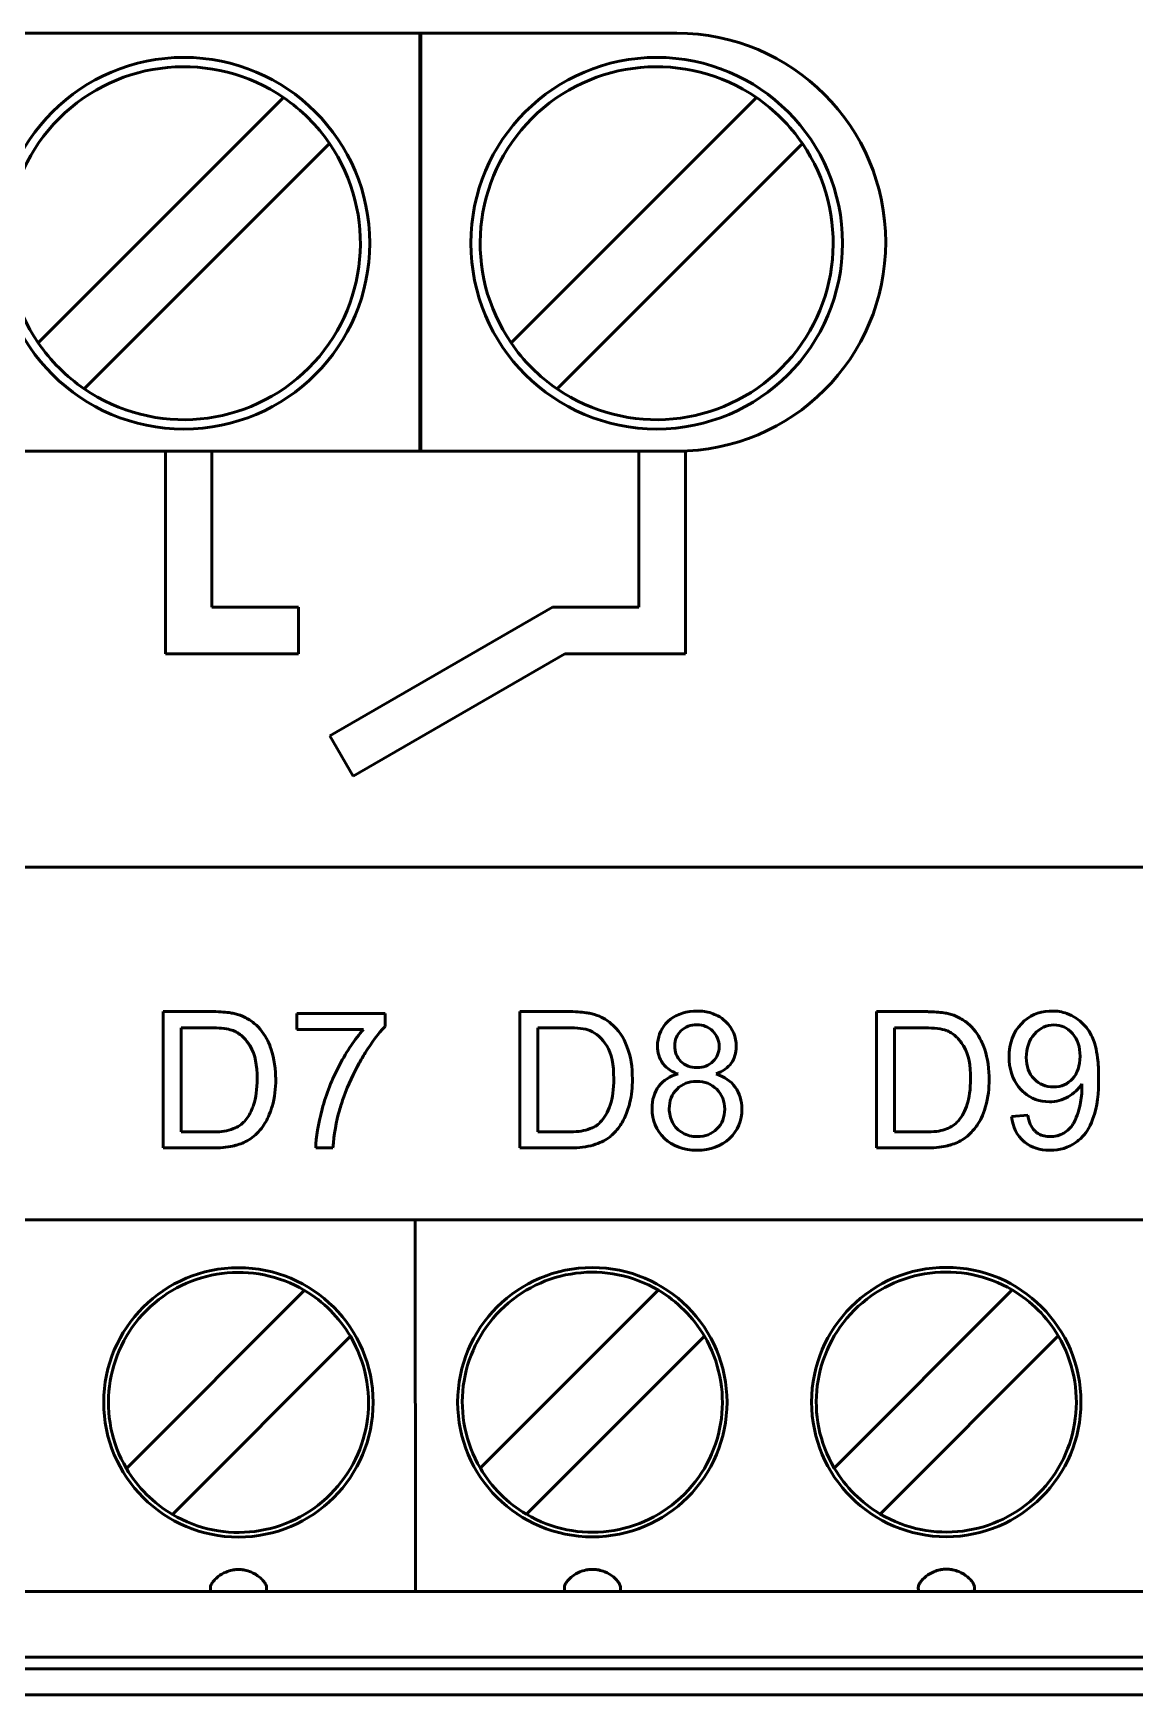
# Model space of a CAD drawing. Header units: millimetres. Extents: x 52 to 3850, y 79 to 1546.
# Drawn here: x 1272.2 to 1290.97, y 961.65 to 989.95 of the extents above; entities that cross this region are included whole.
import ezdxf

# ---------------------------------------------------------------- set-up
doc = ezdxf.new("R2010")
doc.units = ezdxf.units.MM
doc.header["$LTSCALE"] = 25
doc.layers.add('Visible', color=7, linetype='Continuous', lineweight=50)

msp = doc.modelspace()

# ---------------------------------------------------------------- linework, layer by layer
at = {"layer": 'Visible'}
for p, q in [((1283.165, 989.955), (1234.114, 989.955)), ((1278.79, 982.835), (1278.79, 989.955)), ((1278.805, 989.955), (1278.805, 982.835)), ((1272.29, 984.681), (1276.469, 988.859)), ((1280.343, 984.681), (1284.522, 988.859)), ((1277.252, 988.076), (1273.073, 983.897)), ((1285.305, 988.076), (1281.127, 983.897)), ((1267.284, 982.835), (1274.455, 982.835)), ((1275.246, 982.835), (1274.455, 982.835)), ((1274.455, 982.835), (1274.455, 979.384)), ((1275.246, 982.835), (1282.522, 982.835)), ((1275.246, 980.176), (1275.246, 982.835)), ((1282.522, 982.835), (1283.313, 982.835)), ((1282.522, 980.176), (1282.522, 982.835)), ((1283.313, 982.835), (1283.313, 979.384)), ((1276.721, 980.176), (1275.246, 980.176)), ((1276.721, 979.384), (1276.721, 980.176)), ((1277.257, 977.987), (1281.048, 980.176)), ((1281.048, 980.176), (1282.522, 980.176)), ((1274.455, 979.384), (1276.721, 979.384)), ((1281.26, 979.384), (1277.652, 977.302)), ((1283.313, 979.384), (1281.26, 979.384)), ((1277.652, 977.302), (1277.257, 977.987)), ((1327.389, 975.752), (1230.554, 975.752)), ((1274.416, 970.966), (1274.416, 973.289)), ((1276.694, 973.259), (1278.197, 973.259)), ((1276.694, 972.985), (1276.694, 973.259)), ((1278.197, 973.259), (1278.197, 973.037)), ((1280.492, 970.966), (1280.492, 973.289)), ((1286.568, 970.966), (1286.568, 973.289)), ((1274.722, 973.014), (1274.722, 971.239)), ((1277.829, 972.985), (1276.694, 972.985)), ((1280.798, 973.014), (1280.798, 971.239)), ((1286.874, 973.014), (1286.874, 971.239)), ((1288.87, 971.503), (1289.143, 971.525)), ((1277.31, 970.966), (1277.018, 970.966)), ((1306.136, 969.739), (1233.718, 969.739)), ((1278.712, 969.739), (1278.713, 969.033)), ((1278.712, 969.739), (1278.713, 969.033)), ((1278.713, 969.033), (1278.715, 964.202)), ((1278.715, 964.202), (1278.713, 969.033)), ((1273.792, 965.506), (1276.824, 968.541)), ((1279.82, 965.509), (1282.852, 968.544)), ((1285.849, 965.512), (1288.881, 968.547)), ((1277.607, 967.758), (1274.575, 964.723)), ((1283.636, 967.761), (1280.604, 964.726)), ((1289.664, 967.764), (1286.632, 964.729)), ((1278.715, 964.202), (1278.715, 963.45)), ((1278.715, 963.45), (1278.715, 963.41)), ((1233.718, 963.41), (1324.225, 963.41)), ((1275.259, 963.413), (1275.259, 963.413)), ((1276.143, 963.414), (1276.144, 963.414)), ((1281.287, 963.416), (1281.287, 963.416)), ((1282.172, 963.417), (1282.172, 963.417)), ((1287.316, 963.419), (1287.316, 963.419)), ((1288.2, 963.419), (1288.201, 963.42)), ((1327.389, 962.291), (1230.554, 962.291)), ((1230.554, 962.091), (1327.389, 962.091)), ((1223.114, 961.652), (1334.829, 961.652))]:
    msp.add_line(p, q, dxfattribs=at)
at = {"layer": 'Visible', "extrusion": (0, 0, -1)}
for centre, radius in [((-1274.771, 986.378), 3.165), ((-1282.824, 986.378), 3.165), ((-1275.7, 966.632), 2.294), ((-1281.728, 966.635), 2.294), ((-1287.757, 966.638), 2.294)]:
    msp.add_circle(centre, radius, dxfattribs=at)
for centre, radius, start, end in [((-1283.165, 986.395), 3.56, 90, 270), ((-1275.701, 963.471), 0.478, 352.6379, 0.4421), ((-1275.701, 963.471), 0.478, 179.5019, 187.3621), ((-1281.73, 963.474), 0.478, 352.2847, 0.4421), ((-1281.73, 963.474), 0.478, 179.5019, 187.7153), ((-1287.758, 963.477), 0.478, 351.9288, 0.4421), ((-1287.758, 963.477), 0.478, 179.5019, 188.0712)]:
    msp.add_arc(centre, radius, start, end, dxfattribs=at)
at = {"layer": 'Visible'}
for centre, radius, start, end in [((1274.771, 986.378), 3.006, 55.6151, 214.3849), ((1282.824, 986.378), 3.006, 55.6151, 214.3849), ((1274.771, 986.378), 3.006, 34.3849, 55.6151), ((1282.824, 986.378), 3.006, 34.3849, 55.6151), ((1274.771, 986.378), 3.006, 235.6151, 34.3849), ((1282.824, 986.378), 3.006, 235.6151, 34.3849), ((1274.771, 986.378), 3.006, 214.3849, 235.6151), ((1282.824, 986.378), 3.006, 214.3849, 235.6151), ((1275.7, 966.632), 2.215, 59.5055, 210.5505), ((1281.728, 966.635), 2.215, 59.5055, 210.5505), ((1287.757, 966.638), 2.215, 59.5055, 210.5505), ((1275.7, 966.632), 2.215, 30.5505, 59.5055), ((1281.728, 966.635), 2.215, 30.5505, 59.5055), ((1287.757, 966.638), 2.215, 30.5505, 59.5055), ((1275.7, 966.632), 2.215, 239.5055, 30.5505), ((1281.728, 966.635), 2.215, 239.5055, 30.5505), ((1287.757, 966.638), 2.215, 239.5055, 30.5505), ((1275.7, 966.632), 2.215, 210.5505, 239.5055), ((1281.728, 966.635), 2.215, 210.5505, 239.5055), ((1287.757, 966.638), 2.215, 210.5505, 239.5055)]:
    msp.add_arc(centre, radius, start, end, dxfattribs=at)
for points, knots in [([(1274.416, 973.289), (1274.674, 973.289), (1274.931, 973.289), (1275.215, 973.289), (1275.363, 973.289), (1275.454, 973.283), (1275.542, 973.271), (1275.571, 973.267), (1275.595, 973.263), (1275.629, 973.255), (1275.714, 973.236), (1275.758, 973.217), (1275.802, 973.196), (1275.864, 973.167), (1275.909, 973.139), (1275.969, 973.089), (1276.068, 973.005), (1276.145, 972.903), (1276.201, 972.789), (1276.217, 972.757), (1276.232, 972.721), (1276.243, 972.691), (1276.289, 972.569), (1276.33, 972.371), (1276.334, 972.183), (1276.334, 972.169), (1276.335, 972.154), (1276.335, 972.14), (1276.335, 971.972), (1276.322, 971.832), (1276.273, 971.671), (1276.27, 971.662), (1276.268, 971.656), (1276.266, 971.648), (1276.264, 971.642), (1276.262, 971.637), (1276.26, 971.631), (1276.253, 971.611), (1276.247, 971.593), (1276.241, 971.576), (1276.199, 971.467), (1276.169, 971.408), (1276.114, 971.332), (1276.051, 971.245), (1275.985, 971.177), (1275.903, 971.122), (1275.83, 971.073), (1275.761, 971.044), (1275.682, 971.02), (1275.664, 971.015), (1275.643, 971.009), (1275.626, 971.005), (1275.556, 970.988), (1275.42, 970.969), (1275.306, 970.966), (1275.288, 970.966), (1275.269, 970.966), (1275.253, 970.966), (1275.023, 970.966), (1274.692, 970.966), (1274.416, 970.966)], [0.304205, 0.304205, 0.304205, 0.304205, 0.4054477, 0.4054477, 0.4054477, 0.4458543, 0.4458543, 0.4458543, 0.4593547, 0.4593547, 0.4593547, 0.4817038, 0.4817038, 0.4817038, 0.5132296, 0.5132296, 0.5132296, 0.5647001, 0.5647001, 0.5647001, 0.5789572, 0.5789572, 0.5789572, 0.6453462, 0.6453462, 0.6453462, 0.6504395, 0.6504395, 0.6504395, 0.7097537, 0.7097537, 0.7097537, 0.7121172, 0.7121172, 0.7121172, 0.713692, 0.713692, 0.713692, 0.7194814, 0.7194814, 0.7194814, 0.7573301, 0.7573301, 0.7573301, 0.800673, 0.800673, 0.800673, 0.8348113, 0.8348113, 0.8348113, 0.8427049, 0.8427049, 0.8427049, 0.8850256, 0.8850256, 0.8850256, 0.8916779, 0.8916779, 0.8916779, 1, 1, 1, 1]), ([(1280.492, 973.289), (1280.75, 973.289), (1281.007, 973.289), (1281.291, 973.289), (1281.442, 973.289), (1281.534, 973.283), (1281.622, 973.27), (1281.65, 973.266), (1281.672, 973.263), (1281.704, 973.255), (1281.792, 973.235), (1281.837, 973.216), (1281.881, 973.194), (1281.941, 973.166), (1281.986, 973.139), (1282.044, 973.089), (1282.171, 972.981), (1282.259, 972.849), (1282.318, 972.696), (1282.383, 972.526), (1282.41, 972.344), (1282.41, 972.14), (1282.41, 971.997), (1282.398, 971.867), (1282.368, 971.742), (1282.362, 971.719), (1282.356, 971.696), (1282.348, 971.671), (1282.313, 971.554), (1282.285, 971.491), (1282.247, 971.423), (1282.231, 971.393), (1282.214, 971.365), (1282.191, 971.332), (1282.174, 971.309), (1282.159, 971.29), (1282.144, 971.273), (1282.098, 971.217), (1282.058, 971.18), (1282.012, 971.145), (1282.001, 971.137), (1281.989, 971.129), (1281.979, 971.122), (1281.915, 971.079), (1281.807, 971.031), (1281.702, 971.005), (1281.588, 970.977), (1281.434, 970.966), (1281.329, 970.966), (1281.136, 970.966), (1280.765, 970.966), (1280.492, 970.966)], [0.3042452, 0.3042452, 0.3042452, 0.3042452, 0.4053427, 0.4053427, 0.4053427, 0.4465033, 0.4465033, 0.4465033, 0.4592566, 0.4592566, 0.4592566, 0.4821661, 0.4821661, 0.4821661, 0.5131315, 0.5131315, 0.5131315, 0.5783438, 0.5783438, 0.5783438, 0.6504673, 0.6504673, 0.6504673, 0.7010597, 0.7010597, 0.7010597, 0.7107572, 0.7107572, 0.7107572, 0.7451852, 0.7451852, 0.7451852, 0.7605193, 0.7605193, 0.7605193, 0.7692752, 0.7692752, 0.7692752, 0.7962805, 0.7962805, 0.7962805, 0.802583, 0.802583, 0.802583, 0.8459869, 0.8459869, 0.8459869, 0.8928373, 0.8928373, 0.8928373, 1, 1, 1, 1]), ([(1283.188, 972.226), (1283.107, 972.255), (1283.041, 972.293), (1282.988, 972.34), (1282.964, 972.362), (1282.943, 972.386), (1282.924, 972.411), (1282.866, 972.494), (1282.838, 972.587), (1282.838, 972.7), (1282.838, 972.849), (1282.887, 972.977), (1282.976, 973.08), (1282.99, 973.096), (1283.006, 973.112), (1283.02, 973.126), (1283.112, 973.213), (1283.275, 973.288), (1283.452, 973.298), (1283.47, 973.299), (1283.487, 973.299), (1283.505, 973.299), (1283.596, 973.299), (1283.68, 973.287), (1283.756, 973.263), (1283.794, 973.25), (1283.829, 973.235), (1283.864, 973.217), (1283.91, 973.192), (1283.953, 973.161), (1283.994, 973.122), (1284.129, 972.992), (1284.179, 972.864), (1284.179, 972.692), (1284.179, 972.583), (1284.148, 972.485), (1284.095, 972.411), (1284.042, 972.337), (1283.951, 972.269), (1283.838, 972.226)], [0, 0, 0, 0, 0.0309133, 0.0309133, 0.0309133, 0.04504, 0.04504, 0.04504, 0.0885904, 0.0885904, 0.0885904, 0.1463745, 0.1463745, 0.1463745, 0.1553338, 0.1553338, 0.1553338, 0.2211139, 0.2211139, 0.2211139, 0.2276233, 0.2276233, 0.2276233, 0.2608275, 0.2608275, 0.2608275, 0.2772898, 0.2772898, 0.2772898, 0.2999174, 0.2999174, 0.2999174, 0.3673679, 0.3673679, 0.3673679, 0.409941, 0.409941, 0.409941, 0.454168, 0.454168, 0.454168, 0.454168]), ([(1286.568, 973.289), (1286.826, 973.289), (1287.083, 973.289), (1287.367, 973.289), (1287.378, 973.289), (1287.387, 973.289), (1287.398, 973.288), (1287.425, 973.288), (1287.45, 973.288), (1287.473, 973.287), (1287.588, 973.284), (1287.666, 973.277), (1287.745, 973.263), (1287.757, 973.261), (1287.767, 973.258), (1287.781, 973.255), (1287.866, 973.236), (1287.91, 973.217), (1287.954, 973.196), (1288.016, 973.167), (1288.061, 973.139), (1288.121, 973.089), (1288.219, 973.004), (1288.296, 972.904), (1288.352, 972.791), (1288.368, 972.759), (1288.384, 972.722), (1288.395, 972.691), (1288.44, 972.571), (1288.482, 972.374), (1288.486, 972.187), (1288.486, 972.171), (1288.486, 972.156), (1288.486, 972.14), (1288.486, 971.972), (1288.474, 971.832), (1288.425, 971.671), (1288.373, 971.501), (1288.339, 971.44), (1288.281, 971.354), (1288.277, 971.347), (1288.272, 971.34), (1288.266, 971.332), (1288.247, 971.305), (1288.226, 971.28), (1288.205, 971.256), (1288.159, 971.203), (1288.112, 971.16), (1288.055, 971.122), (1287.982, 971.073), (1287.913, 971.044), (1287.834, 971.02), (1287.816, 971.015), (1287.795, 971.009), (1287.778, 971.005), (1287.708, 970.988), (1287.572, 970.969), (1287.458, 970.966), (1287.44, 970.966), (1287.421, 970.966), (1287.405, 970.966), (1287.175, 970.966), (1286.844, 970.966), (1286.568, 970.966)], [0.3042064, 0.3042064, 0.3042064, 0.3042064, 0.4054495, 0.4054495, 0.4054495, 0.4085126, 0.4085126, 0.4085126, 0.4160555, 0.4160555, 0.4160555, 0.4539437, 0.4539437, 0.4539437, 0.4593579, 0.4593579, 0.4593579, 0.4817003, 0.4817003, 0.4817003, 0.5131901, 0.5131901, 0.5131901, 0.5643362, 0.5643362, 0.5643362, 0.5789264, 0.5789264, 0.5789264, 0.6448741, 0.6448741, 0.6448741, 0.6504379, 0.6504379, 0.6504379, 0.7097523, 0.7097523, 0.7097523, 0.7536521, 0.7536521, 0.7536521, 0.757329, 0.757329, 0.757329, 0.7708421, 0.7708421, 0.7708421, 0.800672, 0.800672, 0.800672, 0.8348106, 0.8348106, 0.8348106, 0.8427042, 0.8427042, 0.8427042, 0.8850251, 0.8850251, 0.8850251, 0.8916774, 0.8916774, 0.8916774, 1, 1, 1, 1]), ([(1290.066, 972.058), (1290.01, 971.968), (1289.932, 971.894), (1289.833, 971.837), (1289.735, 971.781), (1289.628, 971.753), (1289.513, 971.753), (1289.345, 971.753), (1289.2, 971.808), (1289.081, 971.909), (1289.062, 971.926), (1289.042, 971.945), (1289.026, 971.963), (1288.923, 972.071), (1288.84, 972.252), (1288.828, 972.452), (1288.827, 972.472), (1288.827, 972.493), (1288.827, 972.514), (1288.827, 972.747), (1288.893, 972.936), (1289.035, 973.083), (1289.168, 973.222), (1289.322, 973.288), (1289.512, 973.298), (1289.526, 973.299), (1289.541, 973.299), (1289.556, 973.299), (1289.6, 973.299), (1289.644, 973.296), (1289.686, 973.289), (1289.728, 973.281), (1289.769, 973.271), (1289.809, 973.257), (1289.865, 973.237), (1289.921, 973.208), (1289.969, 973.177), (1290.051, 973.123), (1290.133, 973.04), (1290.188, 972.955), (1290.215, 972.912), (1290.238, 972.866), (1290.254, 972.828), (1290.279, 972.771), (1290.317, 972.644), (1290.334, 972.502), (1290.346, 972.401), (1290.352, 972.286), (1290.352, 972.175), (1290.352, 971.893), (1290.331, 971.673), (1290.255, 971.466), (1290.188, 971.283), (1290.129, 971.209), (1290.046, 971.129), (1290.023, 971.107), (1289.998, 971.085), (1289.968, 971.064), (1289.832, 970.966), (1289.694, 970.926), (1289.52, 970.926), (1289.349, 970.926), (1289.208, 970.971), (1289.095, 971.062), (1289.089, 971.067), (1289.082, 971.072), (1289.076, 971.077), (1288.961, 971.179), (1288.892, 971.32), (1288.87, 971.503)], [0.2195627, 0.2195627, 0.2195627, 0.2195627, 0.2551315, 0.2551315, 0.2551315, 0.2907003, 0.2907003, 0.2907003, 0.3423981, 0.3423981, 0.3423981, 0.3508343, 0.3508343, 0.3508343, 0.4088354, 0.4088354, 0.4088354, 0.4147988, 0.4147988, 0.4147988, 0.4812555, 0.4812555, 0.4812555, 0.5410249, 0.5410249, 0.5410249, 0.5455753, 0.5455753, 0.5455753, 0.5591543, 0.5591543, 0.5591543, 0.5727654, 0.5727654, 0.5727654, 0.592158, 0.592158, 0.592158, 0.6275755, 0.6275755, 0.6275755, 0.6451798, 0.6451798, 0.6451798, 0.6854355, 0.6854355, 0.6854355, 0.7140994, 0.7140994, 0.7140994, 0.7863655, 0.7863655, 0.7863655, 0.8313974, 0.8313974, 0.8313974, 0.843751, 0.843751, 0.843751, 0.8946571, 0.8946571, 0.8946571, 0.9448253, 0.9448253, 0.9448253, 0.9476287, 0.9476287, 0.9476287, 1, 1, 1, 1]), ([(1274.722, 971.239), (1274.881, 971.239), (1275.041, 971.239), (1275.218, 971.239), (1275.385, 971.239), (1275.467, 971.246), (1275.578, 971.282), (1275.685, 971.318), (1275.719, 971.343), (1275.763, 971.382), (1275.771, 971.388), (1275.78, 971.396), (1275.786, 971.403), (1275.825, 971.442), (1275.88, 971.516), (1275.917, 971.595), (1275.926, 971.614), (1275.934, 971.634), (1275.942, 971.654), (1275.947, 971.668), (1275.952, 971.682), (1275.957, 971.696), (1275.997, 971.819), (1276.018, 971.969), (1276.018, 972.144), (1276.018, 972.375), (1275.992, 972.551), (1275.898, 972.704), (1275.892, 972.714), (1275.887, 972.721), (1275.881, 972.73), (1275.869, 972.749), (1275.856, 972.767), (1275.844, 972.782), (1275.778, 972.867), (1275.727, 972.906), (1275.664, 972.94), (1275.646, 972.95), (1275.625, 972.96), (1275.608, 972.967), (1275.561, 972.984), (1275.445, 973.006), (1275.327, 973.012), (1275.286, 973.013), (1275.241, 973.014), (1275.21, 973.014), (1275.106, 973.014), (1274.877, 973.014), (1274.722, 973.014)], [0, 0, 0, 0, 0.0862397, 0.0862397, 0.0862397, 0.1511958, 0.1511958, 0.1511958, 0.1934229, 0.1934229, 0.1934229, 0.2006289, 0.2006289, 0.2006289, 0.2516399, 0.2516399, 0.2516399, 0.2639448, 0.2639448, 0.2639448, 0.2724037, 0.2724037, 0.2724037, 0.3457993, 0.3457993, 0.3457993, 0.442053, 0.442053, 0.442053, 0.4465173, 0.4465173, 0.4465173, 0.456142, 0.456142, 0.456142, 0.5085614, 0.5085614, 0.5085614, 0.5233702, 0.5233702, 0.5233702, 0.5777635, 0.5777635, 0.5777635, 0.5961449, 0.5961449, 0.5961449, 0.6797741, 0.6797741, 0.6797741, 0.6797741]), ([(1277.018, 970.966), (1277.021, 971.148), (1277.057, 971.369), (1277.194, 971.887), (1277.292, 972.136), (1277.549, 972.617), (1277.685, 972.82), (1277.829, 972.985)], [0.5778492, 0.5778492, 0.5778492, 0.5778492, 0.6708439, 0.6708439, 0.7638385, 0.7638385, 0.8568332, 0.8568332, 0.8568332, 0.8568332]), ([(1278.197, 973.037), (1278.082, 972.915), (1277.968, 972.761), (1277.859, 972.584), (1277.824, 972.528), (1277.787, 972.463), (1277.757, 972.409), (1277.672, 972.255), (1277.567, 972.036), (1277.496, 971.839), (1277.467, 971.759), (1277.441, 971.678), (1277.42, 971.604), (1277.368, 971.424), (1277.326, 971.194), (1277.31, 970.966)], [0.2520154, 0.2520154, 0.2520154, 0.2520154, 0.3271859, 0.3271859, 0.3271859, 0.3511464, 0.3511464, 0.3511464, 0.4286616, 0.4286616, 0.4286616, 0.4598941, 0.4598941, 0.4598941, 0.5409642, 0.5409642, 0.5409642, 0.5409642]), ([(1280.798, 971.239), (1280.957, 971.239), (1281.117, 971.239), (1281.294, 971.239), (1281.464, 971.239), (1281.55, 971.248), (1281.654, 971.282), (1281.766, 971.319), (1281.807, 971.347), (1281.863, 971.403), (1281.935, 971.475), (1281.992, 971.574), (1282.033, 971.696), (1282.074, 971.819), (1282.093, 971.969), (1282.093, 972.144), (1282.093, 972.387), (1282.054, 972.574), (1281.974, 972.704), (1281.894, 972.834), (1281.797, 972.921), (1281.688, 972.965), (1281.602, 972.999), (1281.464, 973.013), (1281.313, 973.014), (1281.303, 973.014), (1281.293, 973.014), (1281.286, 973.014), (1281.182, 973.014), (1280.952, 973.014), (1280.798, 973.014)], [0, 0, 0, 0, 0.0863326, 0.0863326, 0.0863326, 0.1518602, 0.1518602, 0.1518602, 0.2028825, 0.2028825, 0.2028825, 0.2692878, 0.2692878, 0.2692878, 0.3356931, 0.3356931, 0.3356931, 0.4274635, 0.4274635, 0.4274635, 0.5191873, 0.5191873, 0.5191873, 0.5916765, 0.5916765, 0.5916765, 0.5962744, 0.5962744, 0.5962744, 0.6798341, 0.6798341, 0.6798341, 0.6798341]), ([(1283.131, 972.71), (1283.131, 972.6), (1283.167, 972.51), (1283.237, 972.44), (1283.305, 972.371), (1283.399, 972.336), (1283.512, 972.336), (1283.622, 972.336), (1283.712, 972.369), (1283.782, 972.439), (1283.854, 972.511), (1283.887, 972.592), (1283.887, 972.694), (1283.887, 972.799), (1283.851, 972.887), (1283.779, 972.957), (1283.707, 973.028), (1283.617, 973.065), (1283.509, 973.065), (1283.401, 973.065), (1283.311, 973.031), (1283.238, 972.96), (1283.164, 972.886), (1283.131, 972.808), (1283.131, 972.71)], [0, 0, 0, 0, 0.127354, 0.127354, 0.127354, 0.256136, 0.256136, 0.256136, 0.381058, 0.381058, 0.381058, 0.502791, 0.502791, 0.502791, 0.627527, 0.627527, 0.627527, 0.753699, 0.753699, 0.753699, 0.87969, 0.87969, 0.87969, 1, 1, 1, 1]), ([(1286.874, 971.239), (1287.029, 971.239), (1287.184, 971.239), (1287.37, 971.239), (1287.571, 971.239), (1287.634, 971.251), (1287.73, 971.282), (1287.817, 971.311), (1287.886, 971.35), (1287.938, 971.403), (1288.009, 971.475), (1288.06, 971.561), (1288.1, 971.673), (1288.103, 971.68), (1288.106, 971.688), (1288.109, 971.696), (1288.149, 971.819), (1288.17, 971.969), (1288.17, 972.144), (1288.17, 972.375), (1288.143, 972.551), (1288.05, 972.704), (1288.006, 972.776), (1287.968, 972.819), (1287.932, 972.854), (1287.881, 972.903), (1287.836, 972.933), (1287.777, 972.959), (1287.771, 972.962), (1287.765, 972.964), (1287.759, 972.967), (1287.752, 972.969), (1287.739, 972.974), (1287.728, 972.977), (1287.646, 973.002), (1287.47, 973.014), (1287.362, 973.014), (1287.258, 973.014), (1287.029, 973.014), (1286.874, 973.014)], [0, 0, 0, 0, 0.0839138, 0.0839138, 0.0839138, 0.1442114, 0.1442114, 0.1442114, 0.1984487, 0.1984487, 0.1984487, 0.267555, 0.267555, 0.267555, 0.2724055, 0.2724055, 0.2724055, 0.3458009, 0.3458009, 0.3458009, 0.4420544, 0.4420544, 0.4420544, 0.4741303, 0.4741303, 0.4741303, 0.5188433, 0.5188433, 0.5188433, 0.5233714, 0.5233714, 0.5233714, 0.532297, 0.532297, 0.532297, 0.5961459, 0.5961459, 0.5961459, 0.6797749, 0.6797749, 0.6797749, 0.6797749]), ([(1290.035, 972.528), (1290.035, 972.69), (1289.993, 972.819), (1289.905, 972.917), (1289.814, 973.019), (1289.715, 973.062), (1289.591, 973.062), (1289.463, 973.062), (1289.353, 973.01), (1289.259, 972.907), (1289.166, 972.804), (1289.119, 972.669), (1289.119, 972.505), (1289.119, 972.357), (1289.163, 972.237), (1289.252, 972.144), (1289.341, 972.051), (1289.451, 972.006), (1289.582, 972.006), (1289.717, 972.006), (1289.826, 972.055), (1289.907, 972.144), (1289.986, 972.231), (1290.035, 972.368), (1290.035, 972.528)], [0, 0, 0, 0, 0.132271, 0.132271, 0.132271, 0.258595, 0.258595, 0.258595, 0.387751, 0.387751, 0.387751, 0.516906, 0.516906, 0.516906, 0.633463, 0.633463, 0.633463, 0.750368, 0.750368, 0.750368, 0.870253, 0.870253, 0.870253, 1, 1, 1, 1]), ([(1283.838, 972.226), (1283.98, 972.179), (1284.089, 972.104), (1284.238, 971.897), (1284.275, 971.773), (1284.275, 971.431), (1284.205, 971.264), (1283.925, 970.994), (1283.74, 970.926), (1283.281, 970.926), (1283.096, 970.994), (1282.816, 971.265), (1282.745, 971.435), (1282.745, 971.788), (1282.783, 971.915), (1282.937, 972.119), (1283.047, 972.189), (1283.188, 972.226)], [0.454168, 0.454168, 0.454168, 0.454168, 0.511291, 0.511291, 0.568414, 0.568414, 0.6470702, 0.6470702, 0.7257265, 0.7257265, 0.8043827, 0.8043827, 0.883039, 0.883039, 0.9415195, 0.9415195, 1, 1, 1, 1]), ([(1283.038, 971.635), (1283.038, 971.554), (1283.057, 971.475), (1283.095, 971.399), (1283.132, 971.324), (1283.192, 971.264), (1283.267, 971.222), (1283.34, 971.181), (1283.423, 971.159), (1283.513, 971.16), (1283.658, 971.161), (1283.762, 971.202), (1283.851, 971.291), (1283.938, 971.379), (1283.983, 971.491), (1283.983, 971.626), (1283.983, 971.764), (1283.937, 971.877), (1283.846, 971.967), (1283.757, 972.056), (1283.641, 972.101), (1283.503, 972.101), (1283.369, 972.101), (1283.257, 972.057), (1283.17, 971.969), (1283.081, 971.88), (1283.038, 971.768), (1283.038, 971.635)], [0, 0, 0, 0, 0.082261, 0.082261, 0.082261, 0.166325, 0.166325, 0.166325, 0.250481, 0.250481, 0.250481, 0.376462, 0.376462, 0.376462, 0.500823, 0.500823, 0.500823, 0.626967, 0.626967, 0.626967, 0.753445, 0.753445, 0.753445, 0.87669, 0.87669, 0.87669, 1, 1, 1, 1]), ([(1289.143, 971.525), (1289.164, 971.41), (1289.201, 971.323), (1289.259, 971.262), (1289.265, 971.257), (1289.27, 971.252), (1289.276, 971.246), (1289.341, 971.189), (1289.401, 971.17), (1289.477, 971.162), (1289.493, 971.161), (1289.51, 971.16), (1289.527, 971.16), (1289.563, 971.161), (1289.603, 971.164), (1289.638, 971.172), (1289.656, 971.176), (1289.672, 971.181), (1289.689, 971.187), (1289.713, 971.196), (1289.736, 971.207), (1289.758, 971.22), (1289.824, 971.26), (1289.879, 971.314), (1289.92, 971.381), (1289.929, 971.396), (1289.938, 971.412), (1289.947, 971.429), (1289.955, 971.446), (1289.963, 971.464), (1289.971, 971.483), (1289.993, 971.537), (1290.013, 971.604), (1290.026, 971.653), (1290.04, 971.711), (1290.062, 971.835), (1290.066, 971.931), (1290.067, 971.956), (1290.068, 971.979), (1290.068, 972.002), (1290.068, 972.014), (1290.067, 972.033), (1290.066, 972.058)], [0.0296363, 0.0296363, 0.0296363, 0.0296363, 0.0599184, 0.0599184, 0.0599184, 0.0627232, 0.0627232, 0.0627232, 0.0880218, 0.0880218, 0.0880218, 0.0933504, 0.0933504, 0.0933504, 0.1055449, 0.1055449, 0.1055449, 0.1114466, 0.1114466, 0.1114466, 0.1203726, 0.1203726, 0.1203726, 0.1478838, 0.1478838, 0.1478838, 0.1539324, 0.1539324, 0.1539324, 0.160101, 0.160101, 0.160101, 0.1775898, 0.1775898, 0.1775898, 0.2078475, 0.2078475, 0.2078475, 0.2154778, 0.2154778, 0.2154778, 0.2195627, 0.2195627, 0.2195627, 0.2195627]), ([(1275.247, 963.546), (1275.258, 963.565), (1275.272, 963.584), (1275.309, 963.625), (1275.331, 963.645), (1275.394, 963.695), (1275.439, 963.722), (1275.522, 963.756), (1275.557, 963.767), (1275.613, 963.778), (1275.632, 963.781), (1275.668, 963.784), (1275.684, 963.785), (1275.718, 963.785), (1275.734, 963.784), (1275.77, 963.781), (1275.789, 963.778), (1275.843, 963.767), (1275.878, 963.757), (1275.968, 963.72), (1276.018, 963.689), (1276.081, 963.637), (1276.1, 963.618), (1276.132, 963.581), (1276.145, 963.564), (1276.155, 963.547)], [0, 0, 0, 0, 0.00656884, 0.00656884, 0.01351777, 0.01351777, 0.02407456, 0.02407456, 0.03119164, 0.03119164, 0.03485106, 0.03485106, 0.03801407, 0.03801407, 0.04116731, 0.04116731, 0.04478898, 0.04478898, 0.05177951, 0.05177951, 0.06372066, 0.06372066, 0.07002628, 0.07002628, 0.07602812, 0.07602812, 0.07602812, 0.07602812]), ([(1281.275, 963.549), (1281.286, 963.568), (1281.301, 963.587), (1281.337, 963.627), (1281.359, 963.648), (1281.423, 963.698), (1281.467, 963.724), (1281.55, 963.759), (1281.586, 963.77), (1281.641, 963.781), (1281.66, 963.784), (1281.696, 963.787), (1281.713, 963.788), (1281.746, 963.788), (1281.763, 963.787), (1281.798, 963.784), (1281.817, 963.781), (1281.872, 963.77), (1281.907, 963.759), (1281.996, 963.723), (1282.046, 963.692), (1282.11, 963.64), (1282.129, 963.621), (1282.161, 963.584), (1282.174, 963.567), (1282.184, 963.55)], [0, 0, 0, 0, 0.00656884, 0.00656884, 0.01351777, 0.01351777, 0.02407456, 0.02407456, 0.03119164, 0.03119164, 0.03485106, 0.03485106, 0.03801407, 0.03801407, 0.04116731, 0.04116731, 0.04478898, 0.04478898, 0.05177951, 0.05177951, 0.06372066, 0.06372066, 0.07002628, 0.07002628, 0.07602812, 0.07602812, 0.07602812, 0.07602812]), ([(1287.304, 963.552), (1287.315, 963.571), (1287.329, 963.59), (1287.365, 963.63), (1287.388, 963.651), (1287.451, 963.701), (1287.496, 963.727), (1287.579, 963.762), (1287.614, 963.773), (1287.67, 963.784), (1287.689, 963.787), (1287.725, 963.79), (1287.741, 963.791), (1287.775, 963.791), (1287.791, 963.79), (1287.827, 963.787), (1287.846, 963.784), (1287.9, 963.773), (1287.935, 963.762), (1288.025, 963.726), (1288.075, 963.695), (1288.138, 963.643), (1288.157, 963.624), (1288.189, 963.587), (1288.202, 963.569), (1288.212, 963.553)], [0, 0, 0, 0, 0.00656884, 0.00656884, 0.01351777, 0.01351777, 0.02407456, 0.02407456, 0.03119164, 0.03119164, 0.03485106, 0.03485106, 0.03801407, 0.03801407, 0.04116731, 0.04116731, 0.04478898, 0.04478898, 0.05177951, 0.05177951, 0.06372066, 0.06372066, 0.07002628, 0.07002628, 0.07602812, 0.07602812, 0.07602812, 0.07602812]), ([(1275.223, 963.475), (1275.223, 963.491), (1275.228, 963.51), (1275.241, 963.537), (1275.244, 963.541), (1275.247, 963.546)], [-0.045293099, -0.045293099, -0.045293099, -0.045293099, -0.037867249, -0.037867249, -0.036286022, -0.036286022, -0.036286022, -0.036286022]), ([(1276.155, 963.547), (1276.158, 963.542), (1276.161, 963.537), (1276.174, 963.511), (1276.179, 963.491), (1276.18, 963.475)], [-0.145283651, -0.145283651, -0.145283651, -0.145283651, -0.143698733, -0.143698733, -0.136272884, -0.136272884, -0.136272884, -0.136272884]), ([(1281.251, 963.478), (1281.251, 963.493), (1281.257, 963.513), (1281.27, 963.54), (1281.273, 963.544), (1281.275, 963.549)], [-0.045293099, -0.045293099, -0.045293099, -0.045293099, -0.037867249, -0.037867249, -0.036286022, -0.036286022, -0.036286022, -0.036286022]), ([(1282.184, 963.55), (1282.187, 963.545), (1282.189, 963.54), (1282.203, 963.514), (1282.208, 963.494), (1282.208, 963.478)], [-0.145283651, -0.145283651, -0.145283651, -0.145283651, -0.143698733, -0.143698733, -0.136272884, -0.136272884, -0.136272884, -0.136272884]), ([(1287.28, 963.481), (1287.28, 963.496), (1287.285, 963.516), (1287.298, 963.543), (1287.301, 963.547), (1287.304, 963.552)], [-0.045293099, -0.045293099, -0.045293099, -0.045293099, -0.037867249, -0.037867249, -0.036286022, -0.036286022, -0.036286022, -0.036286022]), ([(1288.212, 963.553), (1288.215, 963.548), (1288.218, 963.543), (1288.231, 963.517), (1288.236, 963.497), (1288.237, 963.481)], [-0.145283651, -0.145283651, -0.145283651, -0.145283651, -0.143698733, -0.143698733, -0.136272884, -0.136272884, -0.136272884, -0.136272884])]:
    msp.add_open_spline(points, degree=3, knots=knots, dxfattribs=at)

doc.saveas('drawing.dxf')
